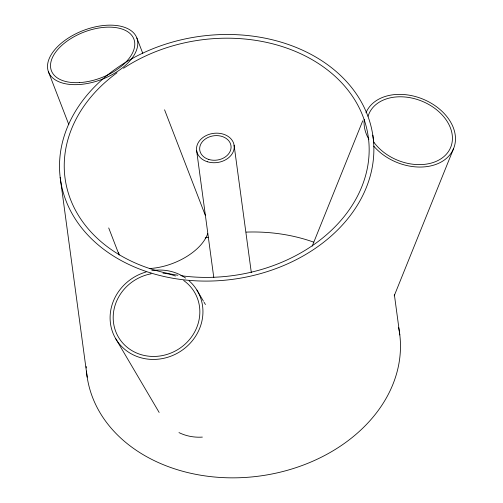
<?xml version="1.0" encoding="UTF-8"?>
<svg xmlns="http://www.w3.org/2000/svg" width="503" height="503" viewBox="0 0 503 503"><rect width="100%" height="100%" fill="white"/><g stroke="black" fill="none" stroke-linecap="round" stroke-linejoin="round"><path stroke-width="0.75" d="M312.2 246.143L362.745 120.808M394.207 295.827L453.574 148.63M196.906 290.074L203.438 301.159M204.073 302.246L205.431 304.541M115.577 338.469L159.155 412.454M136.847 37.983A47.326 26.156 -21.1 0 1 78.531 84.573A47.326 26.156 -21.1 0 1 62.579 42.17A47.326 26.156 -21.1 0 1 136.847 37.983L142.789 53.375M164.569 109.811L205.312 215.353M48.458 71.835L68.829 124.606M108.717 227.947L119.186 255.065M372.805 135.156L373.855 142.934M394.352 294.525L399.816 334.967M234.096 145.197L251.305 272.494M196.591 150.34L213.8 277.637M60.178 177.364L87.195 377.175M207.701 233.618A47.326 26.156 -21.1 0 1 149.9 268.514M118.903 253.908A47.326 26.156 -21.1 0 1 118.664 252.6M368.089 116.256A44.17 31.941 22 0 1 429.449 104.863A44.17 31.941 22 0 1 441.194 158.652A44.17 31.941 22 0 1 373.71 141.984M365.977 112.791A47.326 34.223 22 0 1 431.53 103.411A47.326 34.223 22 0 1 444.702 159.759A47.326 34.223 22 0 1 373.779 146.166M368.875 139.287A47.326 34.223 22 0 1 364.241 119.463M202.363 437.101A47.326 43.742 -30.5 0 1 178.974 432.599M183.689 280.529A44.17 40.831 -30.5 0 1 182.312 346.479A44.17 40.831 -30.5 0 1 116.312 332.917A44.17 40.831 -30.5 0 1 151.051 273.821M162.997 273.167A44.17 40.831 -30.5 0 1 175.428 276.046M189.115 280.837A47.326 43.742 -30.5 0 1 182.891 349.698A47.326 43.742 -30.5 0 1 114.043 335.551A47.326 43.742 -30.5 0 1 146.071 271.991M151.824 270.696A47.326 43.742 -30.5 0 1 185.632 278.084M123.537 68.257A153.013 118.909 -7.7 0 1 365.813 125.014A153.013 118.909 -7.7 0 1 180.847 275.682M177.873 275.248A153.013 118.909 -7.7 0 1 68.163 192.586A153.013 118.909 -7.7 0 1 117.01 72.778M205.149 237.969A153.013 118.909 -7.7 0 1 208.123 237.24M246.137 232.109A153.013 118.909 -7.7 0 1 313.803 242.188M398.602 327.359A157.741 122.587 -7.7 0 1 260.667 475.895A157.741 122.587 -7.7 0 1 86.466 371.057M86.252 367.976A157.741 122.587 -7.7 0 1 86.183 366.435M79.474 82.593A44.17 24.408 -21.1 0 0 133.899 39.115A44.17 24.408 -21.1 0 0 64.585 43.019A44.17 24.408 -21.1 0 0 79.474 82.593M150.925 273.01A157.741 122.587 -7.7 0 0 373.213 138.212A157.741 122.587 -7.7 0 0 125.945 62.146A157.741 122.587 -7.7 0 0 150.925 273.01M207.519 161.79A18.932 14.713 -7.7 0 0 234.147 145.562A18.932 14.713 -7.7 0 0 204.438 136.502A18.932 14.713 -7.7 0 0 207.519 161.79M208.827 159.47A15.775 12.261 -7.7 0 0 231.015 145.945A15.775 12.261 -7.7 0 0 206.255 138.394A15.775 12.261 -7.7 0 0 208.827 159.47"/></g></svg>
